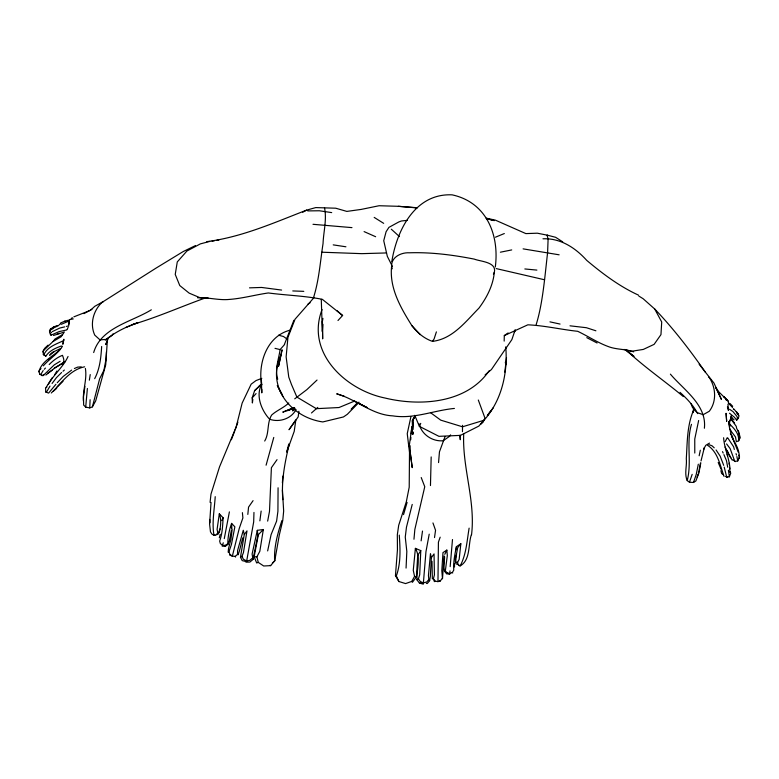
<?xml version="1.0" encoding="UTF-8"?>
<svg xmlns="http://www.w3.org/2000/svg" width="779" height="779" viewBox="0 0 779 779"><rect width="100%" height="100%" fill="white"/><g stroke="black" fill="none" stroke-linecap="round" stroke-linejoin="round"><path stroke-width="1.17" d="M261.812 389.403L261.793 392.869L261.335 379.47M322.409 321.396L322.662 338.699L322.409 321.396L322.944 318.368M462.463 431.683L462.531 425.334M694.78 453.047L694.761 439.035L698.646 420.494M444.079 555.875L442.501 578.768L441.81 570.559L442.978 552.613L446.844 550.091L447.321 555.544L445.354 570.803L446.873 572.692L449.873 573.626L452.433 572.331L453.767 570.131C453.232 562.292 454.819 554.336 456.416 546.673L460.847 543.752L459.152 559.41L457.575 562.37L458.13 564.619L460.194 565.866C470.623 560.179 468.043 544.667 471.344 534.715M495.308 267.002C499.505 234.46 486.262 202.189 452.112 194.847C415.139 193.134 396.823 230.126 391.818 261.549M223.261 542.788L222.219 546.176L225.404 546.254L227.848 544.463C227.672 537.403 229.172 530.051 231.597 523.4L234.868 526.818L231.441 544.482L228.899 551.912L229.922 554.356L232.346 556.148L235.307 556.342L237.527 554.356L237.585 550.519L243.282 530.285L244.275 534.53L240.468 557.209L242.201 560.617L245.736 561.474M278.074 487.79L277.918 511.267L276.603 521.132L271.082 534.657L267.655 550.919M429.21 534.16L425.947 551.785L423.289 584.153L419.384 583.072L416.94 579.79L418.401 578.816L419.696 574.805L420.787 550.607L415.392 548.358L413.269 570.296L414.555 576.363L411.76 581.416L405.586 583.578L398.906 581.533L395.45 575.7L397.446 549.74L397.329 534.784L398.692 525.299L406.326 501.764L409.209 487.187L409.501 452.433L407.242 433.66L410.864 416.921M494.334 272.397C496.895 261.91 480.526 261.608 474.245 259.105C452.93 254.937 431.186 252.094 409.433 252.795C401.117 252.279 390.97 257.177 391.564 266.691C389.373 288.337 400.815 307.997 411.887 325.651C417.31 332.652 423.961 338.495 432.472 341.358C452.609 339.031 465.667 321.571 478.958 308.124C486.836 297.481 492.971 285.747 494.334 272.397L493.428 274.042M416.94 579.79C416.658 569.322 420.952 558.085 415.392 548.358M504.169 341.105L504.295 335.583L508.142 332.935M729.991 472.23L729.631 467.741M253.964 512.436L253.681 521.901L246.67 561.016L245.911 562.165L249.903 562.068L252.98 559.468L257.937 535.105L257.304 530.343L263.341 529.516L259.826 551.269L256.904 556.819L258.248 562.389L263.682 565.992L270.654 565.632L274.773 560.734L279.291 535.095L282.748 520.576L283.663 511.034L282.407 489.981M211.031 502.445L209.609 524.228L210.476 531.862L211.898 534.063L213.982 535.348L216.465 534.667L217.731 532.641L217.088 529.399L219.308 513.819L223.096 517.753C222.716 525.562 222.336 533.712 219.659 541.113L220.36 543.567L222.609 545.456L225.676 545.281L227.624 543.81M431.177 456.932L430.466 485.56M449.989 570.89L449.678 574.376L446.523 573.665L444.546 571.328L444.001 567.706L444.614 556.722M452.492 539.535L450.165 566.625M412.792 431.946L412.685 434.37L412.295 431.04L413.406 418.625L415.392 415.772M412.909 429.521L413.24 422.257M429.638 580.657L428.839 579.527L428.44 575.535L430.456 553.635L431.323 557.715L430.339 576.382L429.638 580.657L427.233 583.559L426.347 583.354M106.431 351.806L106.061 358.973L103.919 370.298L99.673 378.721L92.389 406.862L89.751 407.904L85.7 407.125L83.645 405.061L83.48 396.823L84.901 386.433M282.397 482.961L282.826 476.115M704.382 428.246C706.972 404.905 683.699 389.909 670.398 374.144M90.111 399.724L89.751 407.904M63.742 340.929L63.859 339.255L62.661 343.909M469.124 528.133C466.962 540.704 466.309 554.463 460.194 565.866L458.86 565.573M693.553 408.147L693.232 412.607L693.758 410.562M700.837 462.784L698.86 473.106L695.881 480.955L693.505 482.464L689.473 482.25L687.214 480.585C692.073 461.928 685.939 442.667 691.47 424.321M322.915 324.366L322.34 331.533L321.279 299.34M406.063 568.076L406.823 551.483L405.265 537.072L406.463 527.198L412.227 504.422M456.163 549.662L456.416 546.673M699.143 364.251L713.973 383.054L721.471 399.481L715.852 387.747L718.929 391.993L728.326 401.282L728.501 403.249L732.533 407.485M410.153 445.763L409.822 449.347L412.237 467.653L409.296 445.617L411.887 426.658L411.234 433.825M410.689 439.794L410.913 437.409M413.961 539.253L414.847 529.428L424.759 486.719L421.215 477.537M412.899 432.033L412.685 434.37L412.617 432.131M101.66 346.489C100.968 357.493 99.887 368.74 94.687 378.662M247.819 514.422L248.559 507.11L253.078 500.644M411.76 581.416L412.442 582.283L416.434 576.859L417.778 554.346M210.077 502.348L210.982 494.159L219.532 466.855L236.134 427.077L242.152 403.084L251.159 384.164L255.989 380.59L261.812 378.351M731.14 415.674L731.384 417.32L729.592 421.78L729.719 426.6L728.725 421.488C729.251 432.559 734.373 441.8 738.141 451.966M430.495 412.627L440.729 420.144L462.512 426.795L483.983 420.261C501.793 400.484 507.908 372.771 505.756 346.85M737.577 417.534L736.681 420.183L734.324 417.145L729.485 413.221M224.274 538.63L229.396 511.881M504.811 372.128L506.516 357.649M471.538 534.754C475.667 500.916 462.229 467.877 463.7 434.088M298.893 411.273L298.182 416.892L289.019 429.735L295.845 419.891L294.219 431.352L286.721 452.093L288.785 443.952M252.844 399.432L252.396 402.967L252.172 397.894L254.626 390.591L261.092 384.271M259.874 520.869L261.15 511.053M68.601 326.265L69.535 319.624L73.265 318.913M421.127 540.86L422.5 531.054M434.516 537.568L435.549 530.295L432.949 522.943M431.323 557.715L434.049 553.927L434.419 574.921L433.406 578.631L435.033 581.095L437.973 581.64L438.421 542.145L440.174 537.179M215.218 496.661C214.42 509.447 211.771 522.631 213.982 535.348L215.004 535.348M89.351 380.191L90.237 374.582M698.315 464.196L696.241 474.411L693.505 482.464M258.248 562.389L256.661 562.974L254.149 556.742L258.375 534.579M68.805 324.259L69.535 319.624L68.133 321.386L61.327 324.288M231.382 530.285L229.289 541.093L227.848 544.463M232.346 556.148L239.25 528.444L242.892 517.908L242.396 512.66M700.448 463.203L699.162 469.971M87.384 388.468L85.7 407.125M731.111 431.196L735.493 436.97L736.359 441.722L738.833 440.729L740.05 437.165L738.823 431.956L736.72 428.586L736.223 426.288L731.539 419.871L731.384 417.32L729.572 421.342M267.655 521.112L269.495 511.404L271.394 467.712L277.032 459.659M281.092 354.659L282.066 349.79L278.522 366.305L281.092 354.659C265.795 386.345 290.694 417.369 322.808 421.936L343.461 416.95L347.346 414.282L359.1 402.246M700.321 450.204L699.153 455.783M288.999 444.945C284.832 462.901 281.19 481.11 282.845 499.641M701.032 460.905L704.274 447.876L703.651 449.171L705.774 445.325L709.494 443.095M62.982 344.211L63.489 342.02M726.593 443.923L730.127 448.587L734.821 461.441L737.752 460.944L739.534 457L738.823 455.111M257.304 530.343L252.104 554.035L252.98 559.468M220.009 528.941L217.964 534.365L216.465 534.667M547.004 235.677L547.15 235.151L537.325 233.194L525.874 233.603L495.415 220.155L486.3 218.169M219.308 537.831L220.223 534.277M60.11 361.31L54.326 364.815L43.069 375.702L39.953 374.446L38.95 371.749C41.375 361.388 52.641 356.743 59.798 349.839M698.393 473.087L698.948 470.974M242.736 537.861L239.357 551.152L238.092 554.804L237.527 554.356M692.171 474.353L689.473 482.25M225.676 545.281L225.404 546.254L224.488 545.631M38.95 371.749L39.388 370.21L41.034 368.613M273.77 437.428L266.087 465.19M322.068 309.536C305.514 352.624 345.613 389.997 384.962 398.011C420.368 406.599 466.679 403.395 489.124 370.804M738.346 418.206L738.911 416.181L738.346 414.155L736.359 411.565M281.93 520.547C277.587 533.557 273.867 547.092 274.656 560.88M403.541 514.607L407.096 502.416M93.684 352.546C100.871 327.54 131.729 321.961 151.321 309.808M515.007 329.897L514.306 332.175L515.455 330.208M693.67 409.929C686.932 425.5 687.37 442.209 686.299 458.695C687.097 466.008 684.128 473.69 687.214 480.585M436.396 331.873L434.117 338.904L432.472 341.358M92.389 406.862L95.7 400.864L105.71 364.854L107.385 339.995L105.798 344.522L108.398 338.018M313.567 297.481C319.059 280.05 320.266 261.559 323.042 243.564C323.489 231.733 327.034 219.366 324.463 207.633M456.582 554.463L455.345 558.105L455.345 561.649L456.095 563.879L458.13 564.619M514.968 330.471L511.871 339.605L491.432 369.538L485.122 374.865M398.906 581.533L396.345 575.963C400.981 562.925 400.231 548.737 399.267 535.085M724.207 467.118L726.71 477.147L729.387 476.767L730.741 473.135L730.069 471.762M235.102 429.911L237.887 422.16M446.873 572.692L446.523 573.665L447.214 573.237M697.059 477.089L698.12 474.148M61.444 345.954C55.513 348.047 49.457 350.706 45.844 356.13L43.332 354.513L43.254 350.793L52.923 341.591L61.103 336.762L63.742 332.945M231.373 439.736L234.713 431.021M240.468 557.209L241.977 556.372L243.438 552.603L246.992 530.889L244.275 534.53M284.423 344.376L293.897 320.286M46.097 387.455L52.154 377.805M264.704 441.041C269.476 433.036 266.72 422.861 271.667 415.032C276.788 410.377 283.614 407.904 288.775 402.996M67.16 329.488L68.124 327.336M221.82 520.615L223.096 517.753M482.999 421.186L478.871 426.074L460.506 435.373L438.947 436.337L419.384 426.356L420.738 423.377M261.286 385.264C255.619 396.209 261.793 410.854 269.602 419.219C279.116 422.695 291.395 418.859 296.049 409.501M42.796 351.991L44.578 348.417L48.064 345.126M54.705 374.709L56.906 370.989M445.072 436.522L439.453 451.839L438.558 462.59M413.406 418.625L412.276 420.962L412.549 429.901M444.77 554.327L446.844 550.091M725.181 441.605L727.206 437.73L727.868 438.08L733.614 446.766L734.324 449.454M49.661 332.837L49.515 330.724L50.518 328.904L53.936 326.976M68.055 356.48C63.235 367.075 53.829 374.329 48.288 384.485M415.129 416.064L412.276 420.962L415.519 416.044M43.332 354.513L43.867 354.669C47.412 346.898 56.137 344.123 63.294 340.774M418.031 554.95L420.787 550.607M56.692 388.351L53.099 391.477M49.992 386.121L46.721 391.701L45.795 392.041L45.542 388.195L46.867 387.075M113.052 333.85L111.933 335.476L106.372 339.342L100.024 339.907L94.746 335.106C89.575 323.85 93.412 310.305 102.302 302.125L103.023 301.979M450.613 434.857L449.58 436.328L443.163 440.739C432.52 441.829 421.488 434.409 419.112 423.815M442.248 578.359L440.651 580.482L437.973 581.64M43.157 370.551L40.898 374.329L39.953 374.446M483.74 420.212L480.809 424.039L483.087 422.189L484.976 418.138L478.306 400.026M487.401 415.421L493.253 407.768M487.372 415.499L491.013 410.747M52.076 383.463L56.477 377.601L61.609 372.518M63.011 381.272L57.179 386.92M460.847 543.752L457.692 547.647L456.319 554.872L455.686 561.971L457.575 562.37M53.157 341.406L55.046 338.972L62.369 334.697M62.408 364.348C65.056 361.962 63.547 358.106 62.466 355.331C57.549 357.172 52.904 360.735 49.204 364.533M294.744 408.332L292.612 410.884L294.968 408.673M43.312 365.838C49.379 358.924 57.627 353.978 62.476 346.236M428.839 579.527L426.785 581.971L423.309 582.906L420.28 581.494L418.401 578.816M736.681 420.183L737.927 418.712L737.216 417.349M314.18 297.403L295.037 319.224L287.938 337.395L286.136 356.86L288.766 377.104L291.492 384.524L296.887 397.066L316.342 408.673L338.992 407.534L354.688 401.029M55.932 384.281L48.61 393.093L45.795 392.041M284.598 344.503L280.099 349.596C278.736 359.294 274.578 369.509 277.714 379.169M57.247 382.742L63.235 376.423L71.639 370.083M252.172 397.894L256.087 393.58M337.989 320.51L342.604 315.505L337.093 310.733M53.848 352.03L50.002 354.64M44.296 369.246L45.445 368.058M257.937 535.105L263.341 529.516M49.622 355.487L52.378 352.39L60.704 348.486M358.087 402.315L351.193 409.277L357.941 402.392M272.368 563.051L274.773 560.734M52.125 370.22L47.694 373.18M317.043 380.045L306.877 389.617L294.725 398.838M90.51 310.227L94.804 306.303L103.373 301.531L156.043 268.112L183.279 251.51L195.461 245.589M311.493 412.967L317.793 407.398M63.031 371.223L64.345 370.064M254.626 390.591L261.725 384.329M289.632 330.277C266.622 336.499 257.771 363.715 261.666 385.147L261.471 381.739M252.299 558.222L249.806 560.364L246.67 561.016L243.389 559.244L241.977 556.372M258.794 386.511L261.471 384.242M51.56 332.36L50.236 333.461L51.015 335.194L59.058 331.62L66.78 329.955M105.233 340.219C114.844 332.175 126.354 326.693 138.117 322.564L125.857 327.482M434.283 581.65L435.033 581.095M48.298 359.927L49.681 358.924M71.22 318.484L72.379 317.696M52.281 331.63L59.72 328.066L64.715 326.868M444.546 571.328L445.354 570.803M54.287 368.194L64.774 362.069M53.439 328.417L50.226 330.111M60.626 322.993L64.998 321.084M58.931 325.379L54.15 327.725M83.996 313.616L91.912 309.292M308.094 303.956L310.081 302.807M302.71 212.258L306.605 210.126L315.777 207.584L335.72 208.207L346.84 211.411L361.174 209.415L379.081 205.734L398.41 206.308L416.862 207.896M63.966 362.206L55.105 367.785L45.883 375.03M293.741 407.943L290.557 409.598L294.569 407.845M292.807 408.011L282.777 412.149L294.462 407.768M59.253 324.512L60.587 323.84M59.331 333.227L56.955 334.24M51.287 392.996C61.414 383.356 69.633 369.821 84.619 366.812M53.176 327.229L57.071 325.593M292.514 408.274L287.539 410.669L294.569 407.787M504.295 335.583L527.85 324.814C544.628 325.573 561.114 329.536 577.726 331.309C587.814 336.119 597.162 342.371 607.649 346.324C616.043 349.771 625.225 348.865 633.697 351.865M74.385 368.516L77.676 367.113L81.308 366.87M89.468 310.704L73.849 316.858M495.434 237.206L504.325 233.544M228.899 551.912L228.159 552.204L228.539 548.445L230.876 539.681L232.152 529.603L231.344 527.549M306.605 210.126C274.081 222.697 241.753 237.176 206.805 241.626M41.93 375.653L43.838 374.952M64.608 321.269L68.124 320.276M132.625 324.492C157.416 317.257 180.981 306.653 205.228 297.997M64.462 332.02L53.488 335.486M66.39 326.43L67.617 326.07M433.406 578.631L432.345 578.885L431.994 561.318M500.391 252.201L511.715 249.923M386.54 252.941L361.787 253.652L321.883 252.211M209.707 241.451L200.398 243.866L186.911 251.033L177.271 261.939L175.236 274.422L179.764 285.552L189.17 293.138L200.232 297.812L208.071 297.89M212.054 241.1L214.4 240.75M454.4 408.43C433.767 410.406 413.785 419.258 392.752 415.869C371.758 414.837 356.334 399.247 336.694 393.843L344.396 396.345M216.62 240.37L218.841 240.107M50.518 328.904L51.541 328.787M407.417 220.36L401.37 220.993L398.77 221.976L388.925 227.371L386.092 231.733L383.735 240.701L387.319 256.349L392.392 266.389M249.504 287.85L261.608 287.451L281.608 290.07M307.744 210.905L319.361 210.768L331.698 212.609M197.554 297.802C208.236 297.179 218.626 300.509 229.347 299.428C242.532 298.435 255.278 294.832 268.327 292.962C286.253 295.338 304.531 295.777 322.321 299.331L342.604 315.505M217.731 532.641L219.269 532.67C220.652 526.575 221.635 519.749 219.308 513.819M254.149 556.742L256.904 556.819M292.768 290.937L303.791 291.346M351.972 227.624L313.002 224.303M417.232 207.74L398.41 206.308M229.601 555.038L232.532 556.089M524.842 268.959L536.887 270.099M542.973 238.802C560.432 237.984 575.477 247.858 586.714 260.371C602.654 273.75 619.451 286.419 638.468 295.124M570.004 325.817L586.402 327.716L595.886 330.793M419.969 583.033L422.111 583.325M439.707 581.066L440.466 581.173M333.208 244.869L345.925 246.787M559.137 254.811L523.099 248.861M544.55 279.768L496.194 268.58M549.964 321.863L560.062 324.064M275.016 348.359L280.352 349.654M486.33 218.558L494.314 220.603L486.495 218.587M547.423 235.2L555.651 237.313L562.711 241.87M623.882 349.43L631.526 351.28L643.308 349.43L654.117 344.357L660.962 334.629L661.712 321.98L654.72 309.02L643.162 298.747L638.819 296.039M278.551 335.204L283.488 336.509L287.383 339.274M414.555 576.363L416.434 576.859M395.45 575.7L396.345 575.963M725.97 399.822L727.382 400.25M737.197 413.776L738.346 414.155M731.277 417.826L732.328 418.196M708.939 444.673L711.928 445.724L714.236 447.828M725.609 476.475L727.313 477.118M269.953 565.359L270.654 565.632M734.091 419.852L730.78 416.716M723.467 474.839L721.627 473.505L720.877 470.682M452.141 572.711L452.726 572.954M364.095 231.606L375.644 236.728M708.471 377.026L709.133 377.348C715.891 387.338 716.865 401.409 709.289 411.263L703.174 414.691L697.039 412.558L692.473 407.436L691.002 403.726M359.557 403.726L367.065 407.563L353.559 400.601M586.791 337.658L597.084 342.994M737.752 460.944L736.885 456.543M374.183 217.399L383.677 223.349M730.001 403.512L732.698 406.297M732.893 459.892L735.405 461.616M729.495 409.267L732.922 411.516L737.022 416.502M43.867 354.669L45.844 356.13M625.537 350.092L633.979 356.412L627.416 351.037M727.586 407.875L728.375 408.488M738.667 415.441L736.905 413.133M683.329 396.579C664.701 381.048 644.603 367.269 626.813 350.677M728.443 402.811L729.436 403.678M391.34 229.221L399.481 236.621M49.515 330.724L50.323 331.464M736.671 412.325L733.906 409.053M707.556 445.286C718.219 452.258 719.991 465.53 724.051 476.397M680.038 392.353C686.815 398.644 693.446 405.333 697.682 413.649M724.713 397.533L723.652 396.482L728.326 401.282M729.475 423.98C734.198 428.392 739.29 433.835 738.648 440.797M654.72 309.02C673.416 328.543 689.98 350.112 705.414 372.265M729.387 476.767L728.404 470.214M411.887 325.651L420.261 334.629M730.76 457.848L728.453 454.05M716.076 449.96L720.176 456.192L723.701 465.355M731.335 418.927L734.616 423.201M733.243 408.78L733.818 409.481M725.561 449.006L728.355 452.774M235.18 556.547L235.55 557.014L235.307 556.342M725.074 447.088L732.163 460.097M50.187 334.074L51.015 335.194M730.351 433.874L732.513 436.688L732.981 439.064M731.578 436.61C735.405 443.339 740.021 450.486 739.174 458.549M725.541 398.663L726.155 399.666M282.183 394.622L277.305 385.508L282.933 396.423M722.493 451.645L723.194 453.057M721.052 469.211L718.199 462.483M730.03 428.986L730.945 430.933M433.728 579.732L434.439 581.251M723.915 454.615L726.476 460.662L727.693 467.215M414.74 415.304L419.384 426.356M392.295 268.784L391.564 266.691M737.869 430.631L738.356 431.907M736.038 453.66L736.486 455.053M738.804 433.173L739.826 438.392M727.42 406.901L728.472 410.455L727.966 404.243M547.15 235.151L548.095 239.299L547.598 252.639C544.862 276.087 542.778 303.615 536.186 324.541M727.167 454.079L727.596 456.007M85.388 368.428C87.219 379.256 82.681 390.104 83.411 401.019M505.298 362.225L505.746 364.387M723.613 437.74C724.314 448.5 729.358 458.208 729.981 468.987M729.134 463.232L729.339 464.81M459.961 436.221L460.301 439.726L460.126 435.208M209.746 519.418L209.921 522.738M231.597 523.4L231.801 527.928M454.498 563.314L454.508 566.985M726.651 421.196L726.086 413.406L726.651 421.196"/></g></svg>
